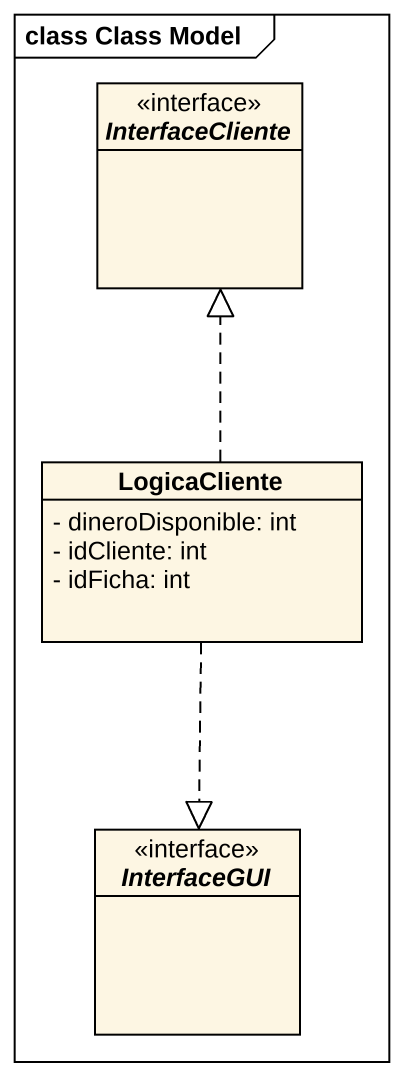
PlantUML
@startuml
mainframe class Class Model
hide circle
hide empty members
skinparam classAttributeIconSize 0
interface InterfaceCliente <<interface>>
class LogicaCliente {
  - dineroDisponible: int
  - idCliente: int
  - idFicha: int
}
interface InterfaceGUI <<interface>>
LogicaCliente .up.|> InterfaceCliente
LogicaCliente ..|> InterfaceGUI
@enduml
